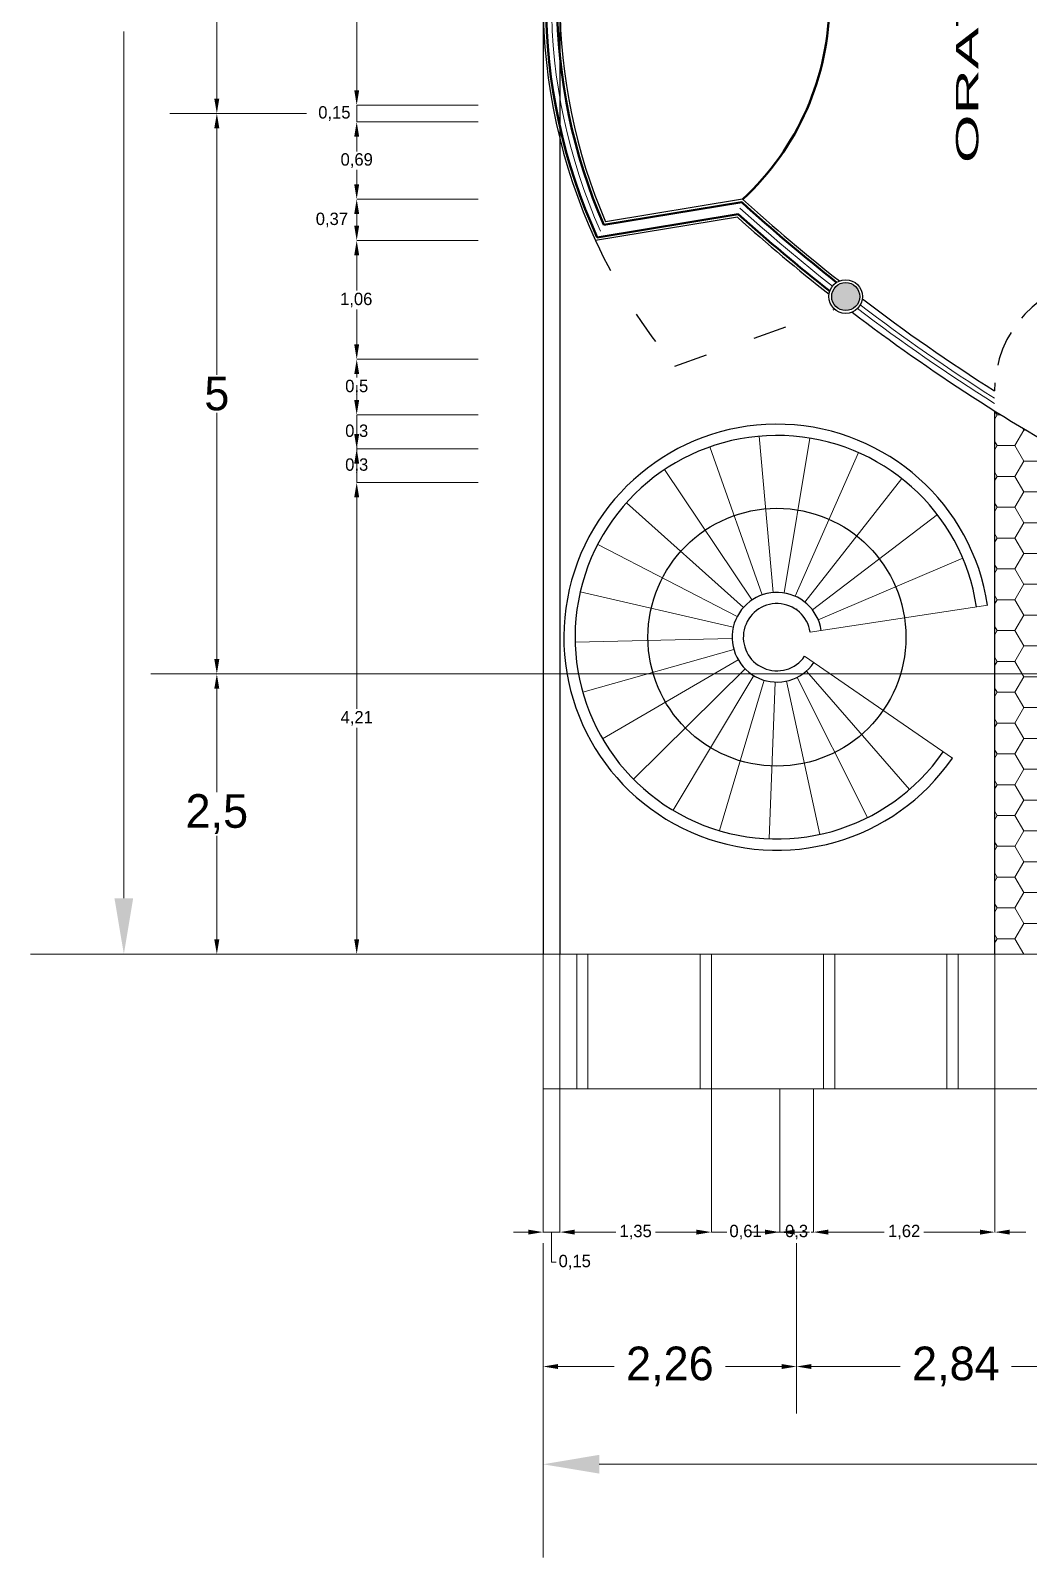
# Model space of a CAD drawing. Header units: millimetres. Extents: x 78.3 to 128, y 45 to 95.8.
# Drawn here: x 78.33 to 87.22, y 46.27 to 59.89 of the extents above; entities that cross this region are included whole.
import ezdxf

# ---------------------------------------------------------------- set-up
doc = ezdxf.new("R2010")
doc.units = ezdxf.units.MM
doc.header["$LTSCALE"] = 0.025
doc.linetypes.add('ACAD_ISO03W100', pattern=[30, 12, -18])
doc.linetypes.add('DASHED', pattern=[19.05, 12.7, -6.35])
for name, color, linetype, lineweight in [('EJES', 7, 'Continuous', 0), ('muebles', 255, 'Continuous', 25), ('MURO CARGA', 6, 'Continuous', 50), ('MURO DIVISORIO', 2, 'Continuous', 25), ('NOMBRES', 54, 'Continuous', 30), ('PISOS', 3, 'Continuous', 18), ('ventana', 4, 'Continuous', 15)]:
    doc.layers.add(name, color=color, linetype=linetype, lineweight=lineweight)
doc.styles.add('EST2', font='arial.ttf', dxfattribs={"width": 2, "height": 0.2})

msp = doc.modelspace()

# ---------------------------------------------------------------- hatches: boundary and pattern name
at = {"layer": 'muebles', "linetype": 'DASHED'}
for points in [[(85.533, 57.411, -0.274907), (85.468, 57.521, -0.274907), (85.533, 57.631)], [(85.533, 57.411), (85.533, 57.631, -0.568741), (85.718, 57.521, -0.568741)]]:
    msp.add_hatch(color=0, dxfattribs=at).paths.add_polyline_path(points)
at = {"layer": 'PISOS', "linetype": 'Continuous'}
h = msp.add_hatch(dxfattribs=at)
h.set_pattern_fill('HONEY', color=0, scale=0.05, style=0)
h.set_pattern_definition([(0, (82.895, 51.65402), (0.238125, 0.1374815), [0.15875, -0.3175]), (120, (82.895, 51.65402), (-0.238125, 0.1374815), [0.15875, -0.3175]), (60, (82.895, 51.65402), (3e-08, 0.274963), [-0.3175, 0.15875])])
h.paths.add_polyline_path([(87.92, 55.882, -0.168529), (87.856, 55.957, -0.016145), (86.92, 56.502), (86.92, 54.654), (87.92, 54.654)])
h.paths.add_polyline_path([(86.92, 54.654), (86.92, 54.154), (87.92, 54.154), (87.92, 54.654)])
h.paths.add_polyline_path([(86.92, 51.654), (87.92, 51.654), (87.92, 54.154), (86.92, 54.154)])

# ---------------------------------------------------------------- linework, layer by layer
at = {"color": 3}
for radius in [0.15, 0.125]:
    msp.add_circle((85.593, 57.521), radius, dxfattribs=at)
at = {"layer": 'EJES', "color": 1}
msp.add_line((79.396, 54.154), (93.241, 54.154), dxfattribs=at)
at = {"layer": 'EJES'}
for centre, radius, start, end in [((87.995, 60.154), 5.025, 155.9232, 204.0768), ((95.833, 70.714), 16.701, 227.9659, 231.6677)]:
    msp.add_arc(centre, radius, start, end, dxfattribs=at)
at = {"layer": 'muebles', "color": 0, "linetype": 'DASHED'}
msp.add_arc((87.925, 56.678), 1.005, 94.2665, 179.8878, dxfattribs=at)
at = {"layer": 'MURO CARGA', "color": 1, "linetype": 'Continuous', "lineweight": 13}
for p, q in [((79.986, 59.287), (79.986, 59.984)), ((81.233, 59.362), (81.233, 60.07)), ((79.157, 52.154), (79.157, 59.884)), ((81.233, 59.362), (81.233, 59.494)), ((80.786, 59.154), (79.566, 59.154)), ((80.786, 59.154), (79.566, 59.154)), ((82.315, 59.229), (81.233, 59.229)), ((82.315, 59.229), (81.233, 59.229)), ((81.233, 59.229), (81.233, 59.079)), ((81.233, 59.229), (81.233, 59.079)), ((79.986, 59.022), (79.986, 56.824)), ((82.315, 59.079), (81.233, 59.079)), ((82.315, 59.079), (81.233, 59.079)), ((81.233, 58.947), (81.233, 58.819)), ((81.233, 58.947), (81.233, 58.814)), ((81.233, 58.522), (81.233, 58.65)), ((82.315, 58.39), (81.233, 58.39)), ((82.315, 58.39), (81.233, 58.39)), ((81.233, 58.257), (81.233, 58.153)), ((82.315, 58.021), (81.233, 58.021)), ((82.315, 58.021), (81.233, 58.021)), ((81.233, 57.888), (81.233, 57.575)), ((81.233, 57.094), (81.233, 57.406)), ((82.315, 56.961), (81.233, 56.961)), ((79.986, 54.287), (79.986, 56.484)), ((86.923, 56.5), (86.923, 49.175)), ((82.315, 55.862), (81.233, 55.862)), ((81.233, 55.73), (81.233, 53.843)), ((80.778, 54.154), (79.566, 54.154)), ((80.778, 54.154), (79.566, 54.154)), ((79.986, 54.022), (79.986, 53.099)), ((81.233, 51.787), (81.233, 53.674)), ((79.986, 51.787), (79.986, 52.709)), ((82.645, 51.654), (78.325, 51.654)), ((82.935, 51.654), (79.566, 51.654)), ((82.895, 51.654), (81.233, 51.654)), ((82.895, 51.654), (82.895, 49.175)), ((83.045, 51.654), (83.045, 49.175)), ((83.045, 50.454), (83.045, 49.175)), ((84.395, 50.454), (84.395, 49.175)), ((84.395, 50.454), (84.395, 49.175)), ((85.005, 50.454), (85.005, 49.175)), ((85.005, 50.454), (85.005, 49.175)), ((85.305, 50.454), (85.305, 49.175)), ((85.305, 50.454), (85.305, 49.175)), ((86.923, 50.454), (86.923, 49.175)), ((82.762, 49.175), (82.63, 49.175)), ((82.895, 49.175), (83.045, 49.175)), ((82.895, 49.175), (83.045, 49.175)), ((82.97, 49.175), (82.97, 48.907)), ((83.177, 49.175), (83.31, 49.175)), ((83.177, 49.175), (83.543, 49.175)), ((84.262, 49.175), (83.897, 49.175)), ((84.262, 49.175), (84.13, 49.175)), ((84.395, 49.175), (84.532, 49.175)), ((84.872, 49.175), (84.74, 49.175)), ((85.005, 49.175), (84.867, 49.175)), ((85.005, 49.175), (85.024, 49.175)), ((85.137, 49.175), (85.27, 49.175)), ((85.305, 49.175), (85.285, 49.175)), ((85.437, 49.175), (85.937, 49.175)), ((85.437, 49.175), (85.57, 49.175)), ((86.791, 49.175), (86.291, 49.175)), ((87.056, 49.175), (87.198, 49.175)), ((82.895, 49.075), (82.895, 47.557)), ((85.155, 49.075), (85.155, 47.557)), ((85.155, 49.075), (85.155, 47.557)), ((82.97, 48.907), (83.01, 48.907)), ((82.895, 48.675), (82.895, 46.273)), ((83.027, 47.976), (83.53, 47.976)), ((85.022, 47.976), (84.52, 47.976)), ((85.287, 47.976), (86.08, 47.976)), ((87.862, 47.976), (87.07, 47.976)), ((83.395, 47.104), (101.383, 47.104))]:
    msp.add_line(p, q, dxfattribs=at)
at = {"layer": 'MURO CARGA'}
for p, q in [((84.666, 58.363), (83.437, 58.16)), ((84.635, 58.257), (83.377, 58.048))]:
    msp.add_line(p, q, dxfattribs=at)
at = {"layer": 'MURO CARGA', "color": 1, "linetype": 'Continuous', "lineweight": 13, "ltscale": 0.025}
for p, q in [((82.315, 56.961), (81.233, 56.961)), ((81.233, 56.829), (81.233, 56.798)), ((81.233, 56.598), (81.233, 56.731)), ((81.233, 56.598), (81.233, 56.629)), ((82.315, 56.466), (81.233, 56.466)), ((81.233, 56.466), (81.233, 56.399)), ((82.315, 56.466), (81.233, 56.466)), ((81.233, 56.295), (81.233, 56.427)), ((81.233, 56.162), (81.233, 56.23)), ((82.315, 56.162), (81.233, 56.162)), ((81.233, 56.162), (81.233, 56.097)), ((82.315, 56.162), (81.233, 56.162)), ((81.233, 56.03), (81.233, 55.897)), ((81.233, 55.862), (81.233, 55.928)), ((82.315, 55.862), (81.233, 55.862)), ((81.233, 55.73), (81.233, 55.597))]:
    msp.add_line(p, q, dxfattribs=at)
at = {"layer": 'MURO CARGA'}
for centre, radius, start, end in [((87.995, 60.154), 5.075, 155.4871, 204.5129), ((87.995, 60.154), 4.975, 156.3672, 203.6328), ((95.833, 70.714), 16.651, 227.8831, 231.6964), ((95.833, 70.714), 16.751, 228.0483, 231.6979)]:
    msp.add_arc(centre, radius, start, end, dxfattribs=at)
at = {"layer": 'MURO CARGA', "linetype": 'Continuous'}
msp.add_arc((83.045, 60.154), 2.402, 312.7212, 47.2788, dxfattribs=at)
at = {"layer": 'MURO CARGA', "color": 1, "linetype": 'Continuous'}
for points in [[(79.963, 59.287), (80.008, 59.287), (79.986, 59.154)], [(81.211, 59.362), (81.255, 59.362), (81.233, 59.229)], [(81.211, 59.362), (81.255, 59.362), (81.233, 59.229)], [(79.963, 59.022), (80.008, 59.022), (79.986, 59.154)], [(81.211, 58.947), (81.255, 58.947), (81.233, 59.079)], [(81.211, 58.947), (81.255, 58.947), (81.233, 59.079)], [(81.211, 58.522), (81.255, 58.522), (81.233, 58.39)], [(81.211, 58.257), (81.255, 58.257), (81.233, 58.39)], [(81.211, 58.153), (81.255, 58.153), (81.233, 58.021)], [(81.211, 57.888), (81.255, 57.888), (81.233, 58.021)], [(81.211, 57.094), (81.255, 57.094), (81.233, 56.961)], [(81.211, 55.73), (81.255, 55.73), (81.233, 55.862)], [(79.963, 54.287), (80.008, 54.287), (79.986, 54.154)], [(79.963, 54.022), (80.008, 54.022), (79.986, 54.154)], [(79.073, 52.154), (79.24, 52.154), (79.157, 51.654)], [(79.963, 51.787), (80.008, 51.787), (79.986, 51.654)], [(81.211, 51.787), (81.255, 51.787), (81.233, 51.654)], [(82.762, 49.197), (82.762, 49.153), (82.895, 49.175)], [(83.177, 49.197), (83.177, 49.153), (83.045, 49.175)], [(83.177, 49.197), (83.177, 49.153), (83.045, 49.175)], [(84.262, 49.197), (84.262, 49.153), (84.395, 49.175)], [(84.262, 49.197), (84.262, 49.153), (84.395, 49.175)], [(84.872, 49.197), (84.872, 49.153), (85.005, 49.175)], [(85.137, 49.197), (85.137, 49.153), (85.005, 49.175)], [(85.437, 49.197), (85.437, 49.153), (85.305, 49.175)], [(85.437, 49.197), (85.437, 49.153), (85.305, 49.175)], [(86.791, 49.197), (86.791, 49.153), (86.923, 49.175)], [(87.056, 49.197), (87.056, 49.153), (86.923, 49.175)], [(83.027, 47.998), (83.027, 47.954), (82.895, 47.976)], [(85.022, 47.998), (85.022, 47.954), (85.155, 47.976)], [(85.287, 47.998), (85.287, 47.954), (85.155, 47.976)], [(83.395, 47.188), (83.395, 47.021), (82.895, 47.104)]]:
    msp.add_solid(points, dxfattribs=at)
at = {"layer": 'MURO CARGA', "color": 1, "linetype": 'Continuous', "ltscale": 0.025}
for points in [[(81.211, 56.829), (81.255, 56.829), (81.233, 56.961)], [(81.211, 56.598), (81.255, 56.598), (81.233, 56.466)], [(81.211, 56.598), (81.255, 56.598), (81.233, 56.466)], [(81.211, 56.295), (81.255, 56.295), (81.233, 56.162)], [(81.211, 56.03), (81.255, 56.03), (81.233, 56.162)], [(81.211, 55.73), (81.255, 55.73), (81.233, 55.862)]]:
    msp.add_solid(points, dxfattribs=at)
at = {"layer": 'MURO DIVISORIO'}
for p, q in [((82.895, 68.654), (82.895, 51.654)), ((83.045, 68.654), (83.045, 51.654)), ((84.674, 58.39), (83.452, 58.188)), ((84.627, 58.23), (83.363, 58.021))]:
    msp.add_line(p, q, dxfattribs=at)
at = {"layer": 'MURO DIVISORIO', "linetype": 'ACAD_ISO03W100'}
msp.add_line((84.069, 56.899), (85.496, 57.407), dxfattribs=at)
at = {"layer": 'MURO DIVISORIO', "linetype": 'Continuous'}
msp.add_line((85.155, 54.735), (85.151, 54.729), dxfattribs=at)
msp.add_circle((84.98, 54.482), 1.15, dxfattribs=at)
at = {"layer": 'MURO DIVISORIO'}
for centre, radius, start, end in [((87.995, 60.154), 5.1, 155.272, 204.728), ((87.995, 60.154), 4.95, 156.5922, 203.4078), ((95.833, 70.714), 16.626, 227.8415, 231.7357), ((95.833, 70.714), 16.776, 228.0893, 231.7377), ((95.833, 70.714), 16.626, 232.629, 237.581), ((95.833, 70.714), 16.776, 232.627, 241.6056)]:
    msp.add_arc(centre, radius, start, end, dxfattribs=at)
at = {"layer": 'MURO DIVISORIO', "linetype": 'ACAD_ISO03W100'}
msp.add_arc((87.995, 60.154), 5.1, 204.728, 219.6557, dxfattribs=at)
at = {"layer": 'MURO DIVISORIO', "linetype": 'Continuous'}
for radius in [1.9, 1.8, 0.4, 0.3]:
    msp.add_arc((84.98, 54.482), radius, 8.6347, 325.4347, dxfattribs=at)
at = {"layer": 'PISOS', "color": 0, "linetype": 'Continuous'}
msp.add_line((86.92, 56.502), (86.92, 51.654), dxfattribs=at)
at = {"layer": 'PISOS', "linetype": 'Continuous'}
for p, q in [((84.945, 54.88), (84.822, 56.275)), ((85.045, 54.877), (85.273, 56.258)), ((84.847, 54.859), (84.381, 56.179)), ((85.142, 54.848), (85.706, 56.129)), ((84.758, 54.814), (83.978, 55.977)), ((85.228, 54.796), (86.093, 55.897)), ((84.682, 54.748), (83.638, 55.681)), ((85.298, 54.725), (86.41, 55.576)), ((84.625, 54.666), (83.382, 55.309)), ((85.348, 54.638), (86.637, 55.186)), ((84.591, 54.572), (83.226, 54.886)), ((85.277, 54.527), (86.859, 54.767)), ((84.581, 54.472), (83.181, 54.437)), ((84.596, 54.373), (83.249, 53.991)), ((84.635, 54.281), (83.425, 53.576)), ((85.227, 54.312), (86.545, 53.404)), ((84.696, 54.201), (83.7, 53.217)), ((84.775, 54.139), (84.054, 52.938)), ((84.866, 54.099), (84.467, 52.757)), ((84.965, 54.082), (84.912, 52.683)), ((85.065, 54.091), (85.362, 52.723)), ((85.16, 54.124), (85.787, 52.873)), ((85.243, 54.18), (86.162, 53.124)), ((83.195, 51.654), (83.195, 50.454)), ((83.195, 51.654), (83.195, 50.454)), ((83.195, 51.654), (83.195, 50.454)), ((83.295, 51.654), (83.295, 50.454)), ((84.295, 51.654), (84.295, 50.454)), ((84.395, 51.654), (84.395, 50.454)), ((85.395, 51.654), (85.395, 50.454)), ((85.395, 51.654), (85.395, 50.454)), ((85.495, 51.654), (85.495, 50.454)), ((86.495, 51.654), (86.495, 50.454)), ((86.595, 51.654), (86.595, 50.454))]:
    msp.add_line(p, q, dxfattribs=at)
at = {"layer": 'PISOS'}
for p, q in [((82.895, 51.654), (118.495, 51.654)), ((82.895, 50.454), (118.992, 50.454))]:
    msp.add_line(p, q, dxfattribs=at)
at = {"layer": 'ventana'}
for radius, start, end in [(16.721, 232.692, 237.7875), (16.681, 232.6926, 237.7009)]:
    msp.add_arc((95.833, 70.714), radius, start, end, dxfattribs=at)

# ---------------------------------------------------------------- texts
at = {"layer": 'MURO CARGA', "color": 1}
for s, p in [('0,37', (80.868, 58.159)), ('1,06', (81.085, 57.445))]:
    msp.add_text(s, height=0.1105, dxfattribs=at).set_placement(p)
at = {"layer": 'MURO CARGA', "color": 1, "linetype": 'Continuous', "attachment_point": 5}
for s, insert, char_height in [('0,15', (81.034, 59.154), 0.1105), ('0,69', (81.233, 58.734), 0.1105), ('5', (79.986, 56.654), 0.3), ('4,21', (81.233, 53.758), 0.1105), ('2,5', (79.986, 52.904), 0.3), ('1,35', (83.72, 49.175), 0.1105), ('0,61', (84.7, 49.175), 0.1105), ('0,3', (85.155, 49.175), 0.1105), ('1,62', (86.114, 49.175), 0.1105), ('0,15', (83.177, 48.907), 0.1105), ('2,26', (84.025, 47.976), 0.3), ('2,84', (86.575, 47.976), 0.3)]:
    msp.add_mtext(s, dxfattribs=dict(at, insert=insert, char_height=char_height))
at = {"layer": 'MURO CARGA', "color": 1, "linetype": 'Continuous', "ltscale": 0.025, "char_height": 0.1105, "attachment_point": 5}
for s, insert in [('0,5', (81.233, 56.713)), ('0,3', (81.233, 56.314)), ('0,3', (81.233, 56.012))]:
    msp.add_mtext(s, dxfattribs=dict(at, insert=insert))
at = {"layer": 'NOMBRES', "color": 0, "ltscale": 0.025, "style": 'EST2', "width": 2}
msp.add_text('ORATÓRIO', height=0.2, rotation=90, dxfattribs=at).set_placement((86.776, 58.711))

doc.saveas('drawing.dxf')
